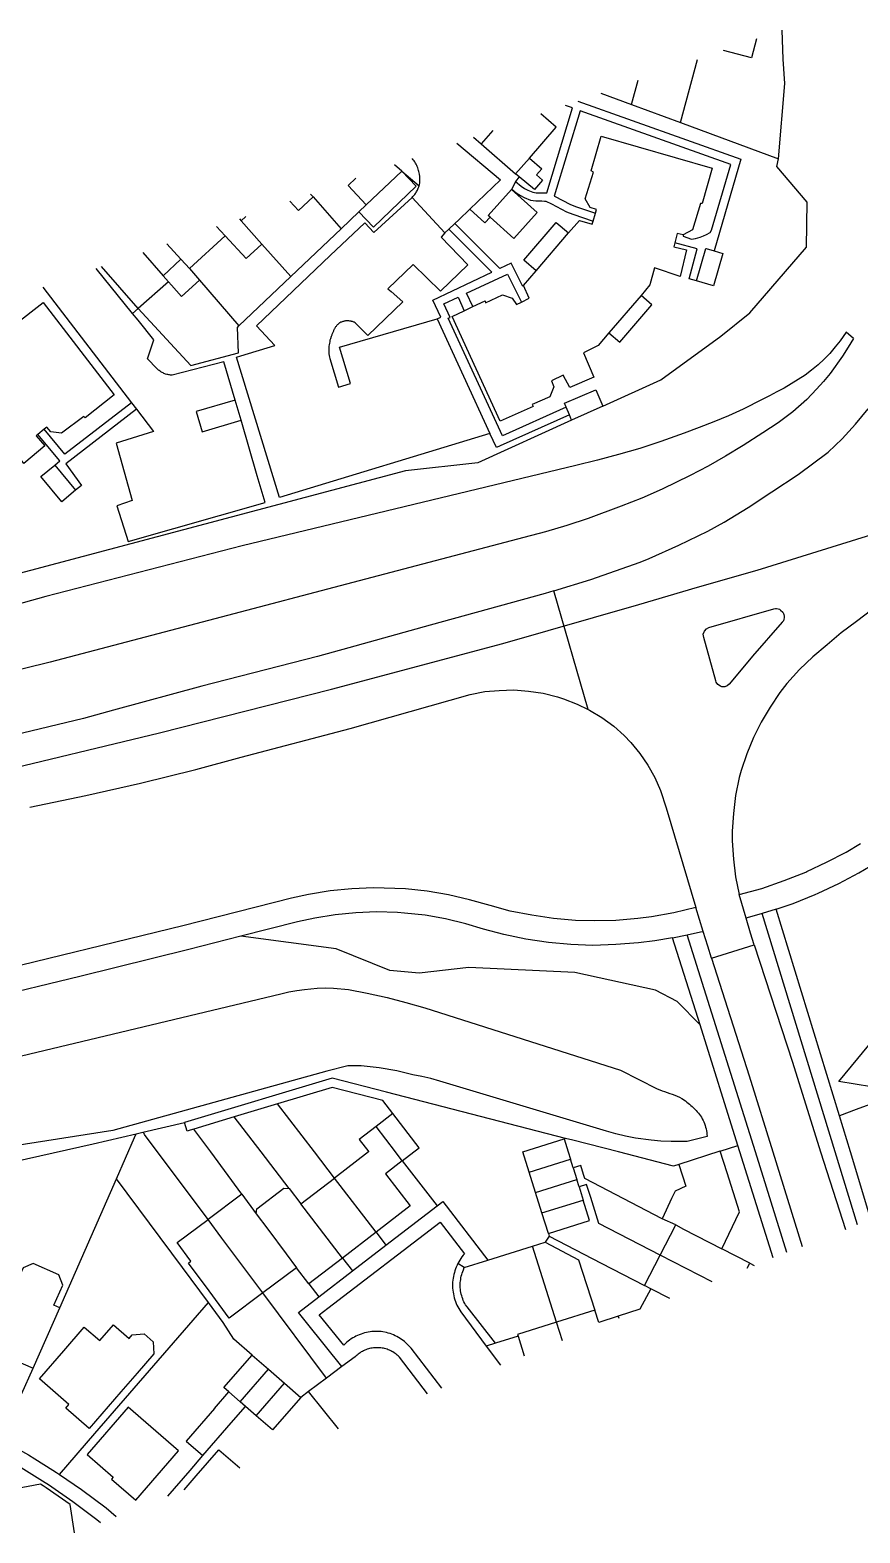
# Model space of a CAD drawing. Header units: millimetres. Extents: x 111502 to 977541, y 8702 to 1044108.
# Drawn here: x 975304.8 to 975406.7, y 473911.9 to 474096.3 of the extents above; entities that cross this region are included whole.
import ezdxf

# ---------------------------------------------------------------- set-up
doc = ezdxf.new("R2010")
doc.units = ezdxf.units.MM
doc.header["$LTSCALE"] = 0.25
doc.layers.add('X HVSS Site Background', color=8, linetype='Continuous')

# ---------------------------------------------------------------- blocks, each defined once
blk = doc.blocks.new('OS MAP')
at = {"layer": 'X HVSS Site Background'}
for points in [[(488769.7, 238492.55), (488830.45, 238500), (488839, 238501.05), (488874.25, 238506.05), (488909.4, 238511.55), (488940.2, 238516.8), (488970.95, 238522.45), (489000, 238528.25), (489001.6, 238528.55), (489060.15, 238541.35), (489081.35, 238546.35), (489102.5, 238551.45), (489123.6, 238556.8), (489144.65, 238562.4), (489161.35, 238567.2), (489168.55, 238569.3), (489175.85, 238571.4), (489196.65, 238577.85)], [(489150.91, 238568.87), (489155.45, 238570.25), (489161.5, 238572.4), (489162.6, 238572.85), (489166.25, 238574.45), (489169.8, 238576.2), (489171.8, 238577.3), (489174.75, 238579.1), (489177.65, 238581), (489180.9, 238583.15), (489184.6, 238585.9), (489186.3, 238587.5), (489187.95, 238589.3), (489189.5, 238591.2)], [(489178.47, 238621.9), (489179.28, 238631.12), (489179.08, 238634.11), (489178.92, 238637.68)], [(489175.8, 238636.6), (489175.18, 238634.27), (489171.74, 238635.19)], [(489166.46, 238626.34), (489168.53, 238634.07)], [(489160.45, 238628.56), (489161.25, 238631.54)], [(489146.18, 238619.1), (489146.88, 238618.54), (489147.31, 238618.26), (489147.7, 238618.04), (489148.32, 238617.78), (489148.75, 238617.72), (489149.44, 238617.72), (489149.78, 238617.71), (489150.03, 238617.7), (489153.18, 238628.13), (489152.32, 238628.44)], [(489153.84, 238628.97), (489173.88, 238621.82), (489170.59, 238610.58)], [(489156.68, 238629.96), (489160.45, 238628.56)], [(489160.45, 238628.56), (489166.46, 238626.34)], [(489147.91, 238621.98), (489151.19, 238625.75), (489149.3, 238627.39)], [(489166.8, 238612.54), (489166.78, 238612.38), (489167.8, 238612.03), (489168.28, 238612.09), (489168.89, 238612.28), (489169.27, 238612.42), (489169.64, 238612.58), (489170.09, 238612.86), (489170.28, 238613.11), (489172.64, 238621.19), (489154.14, 238627.79), (489150.96, 238617.3), (489151.06, 238617.26), (489152.87, 238616.3), (489153.58, 238616.05), (489156.01, 238615.2)], [(489166.46, 238626.34), (489178.47, 238621.9)], [(489141.05, 238624.52), (489141.98, 238623.71)], [(489143.4, 238625.34), (489141.98, 238623.71)], [(489156.01, 238615.2), (489156.15, 238615.67), (489155.36, 238615.9), (489154.75, 238616.98), (489155.76, 238620.26), (489155.48, 238620.39), (489156.7, 238624.67), (489170.34, 238620.74), (489169.13, 238616.4), (489168.91, 238616.41), (489167.92, 238613.15), (489166.8, 238612.54)], [(489138.99, 238623.81), (489144.36, 238619.32), (489140.57, 238615.69)], [(489141.98, 238623.71), (489146.21, 238620.03)], [(489132.25, 238620.37), (489131.34, 238621.15)], [(489134.36, 238618.57), (489134.37, 238618.59), (489134.4, 238618.74), (489134.43, 238618.9), (489134.44, 238619.06), (489134.45, 238619.22), (489134.45, 238619.39), (489134.45, 238619.55), (489134.43, 238619.71), (489134.4, 238619.99), (489134.37, 238620.15), (489134.34, 238620.31), (489134.3, 238620.46), (489134.25, 238620.62), (489134.2, 238620.77), (489134.14, 238620.92), (489134.07, 238621.07), (489134, 238621.22), (489133.92, 238621.36), (489133.84, 238621.5), (489133.75, 238621.63), (489133.65, 238621.76), (489133.55, 238621.89), (489133.53, 238621.91)], [(489146.21, 238620.03), (489147.91, 238621.98)], [(489147.91, 238621.98), (489149.42, 238620.67), (489148.76, 238619.91), (489149.52, 238619.26), (489148.54, 238618.13), (489146.66, 238619.66)], [(489156.9, 238591.52), (489164.04, 238594.76), (489171.4, 238600.1), (489174.95, 238602.97), (489181.94, 238611.05), (489182.02, 238616.55), (489178.28, 238620.92), (489178.47, 238621.9)], [(489127.87, 238616.23), (489125.64, 238618.59), (489126.61, 238619.5)], [(489126.98, 238615.38), (489128.77, 238613.51), (489134.01, 238618.53), (489132.25, 238620.37)], [(489127.87, 238616.23), (489132.25, 238620.37)], [(489132.25, 238620.37), (489134.36, 238618.57)], [(489146.18, 238619.1), (489145.73, 238618.17)], [(489146.66, 238619.66), (489146.18, 238619.1)], [(489146.66, 238619.66), (489146.21, 238620.03)], [(489143.06, 238588.19), (489117.2, 238580.31), (489111.93, 238597.53), (489112.49, 238597.7), (489116.64, 238598.98), (489114.39, 238601.38), (489123.45, 238610), (489127.71, 238614.04), (489128.82, 238612.84), (489133.49, 238617.15)], [(489118.49, 238616.68), (489119.54, 238615.55), (489121.34, 238617.2)], [(489121.02, 238617.56), (489121.34, 238617.2)], [(489121.34, 238617.2), (489124.78, 238613.27)], [(489133.49, 238617.15), (489133.58, 238617.24), (489133.67, 238617.32), (489133.75, 238617.42), (489133.83, 238617.51), (489133.9, 238617.61), (489133.97, 238617.72), (489134.04, 238617.82), (489134.1, 238617.93), (489134.16, 238618.04), (489134.21, 238618.15), (489134.26, 238618.27), (489134.32, 238618.43), (489134.36, 238618.57)], [(489137.52, 238612.78), (489133.49, 238617.15)], [(489143.1, 238614.71), (489142.86, 238614.93), (489145.71, 238618.12)], [(489145.73, 238618.17), (489145.71, 238618.12)], [(489145.71, 238618.12), (489148.86, 238615.3), (489146.01, 238612.11)], [(489145.73, 238618.17), (489146.29, 238617.72), (489146.79, 238617.4), (489147.25, 238617.14), (489148.04, 238616.8), (489148.68, 238616.71), (489149.43, 238616.71), (489149.74, 238616.7), (489149.84, 238616.7), (489149.94, 238616.67), (489150.61, 238616.35), (489152.47, 238615.37), (489153.24, 238615.1), (489155.72, 238614.23)], [(489124.78, 238613.27), (489126.98, 238615.38)], [(489126.98, 238615.38), (489127.87, 238616.23)], [(489140.57, 238615.69), (489139.23, 238614.41), (489138.74, 238613.95)], [(489140.57, 238615.69), (489142.44, 238614.04), (489143.1, 238614.71)], [(489110.54, 238612.45), (489109.5, 238613.56)], [(489112.29, 238614.53), (489112.52, 238614.28)], [(489112.52, 238614.28), (489113.08, 238614.8)], [(489112.52, 238614.28), (489115.06, 238611.42)], [(489138.74, 238613.95), (489138.01, 238613.25)], [(489147.19, 238606.34), (489147.09, 238606.22), (489145.66, 238609.07), (489144.28, 238608.42), (489138.74, 238613.95)], [(489146.01, 238612.11), (489143.1, 238614.71)], [(489148.73, 238608.13), (489147.21, 238609.43), (489151.2, 238614.08), (489152.72, 238612.78)], [(489152.72, 238612.78), (489154.04, 238614.32), (489155.61, 238613.85), (489155.72, 238614.23)], [(489155.72, 238614.23), (489156.01, 238615.2)], [(489106.18, 238608.41), (489110.54, 238612.45)], [(489110.54, 238612.45), (489113.14, 238609.65), (489115.06, 238611.42)], [(489118.61, 238607.43), (489124.78, 238613.27)], [(489137.52, 238612.78), (489137.09, 238612.26), (489140.33, 238608.86), (489137, 238605.63), (489133.65, 238608.92), (489130.53, 238605.94), (489130.94, 238605.58), (489132.36, 238604.34), (489128.08, 238600.21), (489126.5, 238601.77), (489126.4, 238601.82), (489126.33, 238601.85), (489126.25, 238601.88), (489126.17, 238601.9), (489126.08, 238601.93), (489126, 238601.95), (489125.92, 238601.96), (489125.84, 238601.97), (489125.75, 238601.98), (489125.67, 238601.99), (489125.58, 238601.99), (489125.5, 238601.99), (489125.41, 238601.98), (489125.33, 238601.98), (489125.25, 238601.96), (489125.16, 238601.95), (489125.08, 238601.93), (489125, 238601.91), (489124.92, 238601.88), (489124.84, 238601.85), (489124.76, 238601.82), (489124.63, 238601.76), (489124.56, 238601.71), (489124.5, 238601.66), (489124.43, 238601.61), (489124.37, 238601.56), (489124.32, 238601.5), (489124.26, 238601.44), (489124.21, 238601.38), (489124.16, 238601.31), (489124.11, 238601.25), (489124.06, 238601.18), (489124.02, 238601.1), (489123.98, 238601.03), (489123.94, 238600.96), (489123.9, 238600.88), (489123.86, 238600.8), (489123.83, 238600.72), (489123.79, 238600.64), (489123.76, 238600.56), (489123.73, 238600.48), (489123.69, 238600.4), (489123.66, 238600.32), (489123.63, 238600.24), (489123.6, 238600.16), (489123.57, 238600.08), (489123.48, 238599.81), (489123.42, 238599.63), (489123.38, 238599.44), (489123.34, 238599.26), (489123.31, 238599.07), (489123.29, 238598.88), (489123.27, 238598.69), (489123.27, 238598.51), (489123.27, 238598.32), (489123.28, 238598.13), (489123.29, 238597.94), (489123.32, 238597.75), (489123.35, 238597.56), (489123.39, 238597.38), (489124.45, 238593.85), (489125.93, 238594.3), (489124.58, 238598.78), (489136.56, 238602.23)], [(489136.56, 238602.23), (489137.04, 238602.45), (489136.03, 238604.55), (489143.31, 238607.97), (489138.01, 238613.25)], [(489138.01, 238613.25), (489137.52, 238612.78)], [(489148.73, 238608.13), (489152.72, 238612.78)], [(489165.76, 238611.58), (489165.63, 238611.09), (489167.21, 238610.72), (489166.4, 238607.46), (489163.25, 238608.49), (489162.71, 238606.4), (489161.61, 238605.12)], [(489166.8, 238612.54), (489166.06, 238612.72), (489165.76, 238611.58)], [(489168.42, 238606.92), (489167.51, 238607.16), (489168.5, 238610.85), (489165.76, 238611.58)], [(489100.43, 238610.4), (489102.94, 238607.53)], [(489103.38, 238611.43), (489105.12, 238609.55)], [(489115.06, 238611.42), (489118.61, 238607.43)], [(489168.42, 238606.92), (489169.57, 238610.88), (489169.62, 238610.86), (489170.59, 238610.58)], [(489170.59, 238610.58), (489171.65, 238610.27), (489170.5, 238606.31), (489168.42, 238606.92)], [(489099.19, 238602.9), (489094.73, 238608.42)], [(489099.88, 238603.51), (489095.38, 238608.65)], [(489105.12, 238609.55), (489102.94, 238607.53)], [(489105.12, 238609.55), (489105.13, 238609.54), (489106.18, 238608.41)], [(489106.18, 238608.41), (489107.4, 238607)], [(489147.19, 238606.34), (489148.73, 238608.13)], [(489088.15, 238606.14), (489099.06, 238591.95)], [(489103.61, 238606.77), (489099.88, 238603.51)], [(489102.94, 238607.53), (489103.61, 238606.77)], [(489107.4, 238607), (489105.18, 238604.99), (489103.97, 238606.37), (489103.61, 238606.77)], [(489107.4, 238607), (489112.24, 238601.4)], [(489112.24, 238601.4), (489118.61, 238607.43)], [(489140.97, 238603.74), (489140.19, 238605.39), (489145.2, 238607.74), (489146.92, 238604.29)], [(489146.92, 238604.29), (489147.88, 238604.77), (489147.19, 238606.34)], [(489081.49, 238596.58), (489082.4, 238597.27), (489081.9, 238597.93), (489082.05, 238599.17), (489084.82, 238601.22), (489084.67, 238601.5), (489088.22, 238604.24), (489096.93, 238592.91), (489093.35, 238590.11), (489093.18, 238590.25), (489090.44, 238588.2), (489089.16, 238588.38), (489088.67, 238588.96), (489088.33, 238588.69)], [(489152.42, 238591.39), (489144.61, 238587.9), (489137.94, 238602.32), (489138.17, 238602.42), (489137.38, 238604.07), (489139.14, 238604.89), (489139.91, 238603.24)], [(489140.97, 238603.74), (489142.47, 238604.45), (489142.51, 238604.22), (489144.62, 238605.21), (489145.8, 238604.8), (489146.32, 238603.99), (489146.92, 238604.29)], [(489157.67, 238600.51), (489159, 238599.37), (489162.94, 238603.98), (489161.61, 238605.12)], [(489161.61, 238605.12), (489157.67, 238600.51)], [(489099.19, 238602.9), (489099.88, 238603.51)], [(489111.77, 238592.28), (489110.39, 238596.98), (489104.06, 238595.33), (489103.95, 238595.33), (489103.84, 238595.34), (489103.73, 238595.36), (489103.62, 238595.37), (489103.51, 238595.4), (489103.4, 238595.42), (489103.24, 238595.47), (489103.14, 238595.51), (489103.03, 238595.55), (489102.93, 238595.6), (489102.83, 238595.65), (489102.73, 238595.7), (489102.64, 238595.76), (489102.55, 238595.82), (489102.46, 238595.89), (489102.37, 238595.96), (489102.29, 238596.03), (489102.16, 238596.16), (489101.03, 238597.33), (489101.78, 238599.68), (489099.85, 238602.08), (489099.19, 238602.9)], [(489099.88, 238603.51), (489106.33, 238596.52), (489112.2, 238598.09), (489112.05, 238601.18), (489112.24, 238601.4)], [(489157.67, 238600.51), (489156.36, 238598.98), (489154.53, 238598.09), (489155.81, 238595.09), (489152.85, 238593.83), (489152.06, 238595.33), (489150.6, 238594.62), (489150.91, 238593.89), (489150.41, 238592.66), (489148.23, 238591.72), (489148.35, 238591.5), (489144.33, 238589.7), (489138.4, 238602.53), (489139.91, 238603.24)], [(489139.91, 238603.24), (489140.97, 238603.74)], [(489187.7, 238599.85), (489186.8, 238600.6), (489186.05, 238599.55), (489185.45, 238598.8), (489184.8, 238598), (489184.1, 238597.3), (489183.35, 238596.6), (489182.55, 238595.95), (489181.75, 238595.35), (489180.05, 238594.25), (489179.2, 238593.75), (489178.3, 238593.3), (489177.4, 238592.8), (489176.5, 238592.35), (489174.15, 238591.15), (489172.35, 238590.35), (489170.55, 238589.6), (489168.75, 238588.9), (489166.9, 238588.2), (489164.05, 238587.2), (489161.45, 238586.35), (489158.85, 238585.6), (489156.25, 238584.9), (489153.6, 238584.25), (489112.65, 238574.4), (489088.55, 238568.15), (489053.5, 238558.4)], [(489136.56, 238602.23), (489143.06, 238588.19)], [(489187.7, 238599.85), (489187.05, 238598.75), (489186.35, 238597.65), (489184.85, 238595.55), (489184, 238594.55), (489183.15, 238593.6), (489181.95, 238592.35), (489180.25, 238590.85), (489178.45, 238589.5), (489176.55, 238588.25), (489174.15, 238586.7), (489172, 238585.4), (489169.85, 238584.15), (489167.65, 238583), (489164.2, 238581.35), (489161.7, 238580.25), (489159.15, 238579.25), (489155.1, 238577.75), (489152.5, 238576.9), (489149.9, 238576.1), (489147.2, 238575.4), (489089.05, 238560.1), (489031.75, 238546)], [(489152.42, 238591.39), (489152.21, 238591.9), (489156.06, 238593.52), (489156.9, 238591.52)], [(489099.06, 238591.95), (489090.86, 238585.64), (489088.33, 238588.69)], [(489099.06, 238591.95), (489099.68, 238591.14)], [(489111.77, 238592.28), (489106.98, 238590.87), (489107.71, 238588.38), (489112.5, 238589.79)], [(489112.5, 238589.79), (489111.77, 238592.28)], [(489152.81, 238590.45), (489152.42, 238591.39)], [(489156.9, 238591.52), (489153.09, 238589.79)], [(489153.09, 238589.79), (489141.59, 238584.57), (489132.69, 238583.6), (489080.76, 238569.81), (489066.09, 238566.61), (489059.92, 238564.82)], [(489099.68, 238591.14), (489090.97, 238584.45), (489092.91, 238581.81), (489092.17, 238581.2)], [(489099.68, 238591.14), (489101.77, 238588.42), (489097.15, 238586.98), (489099.15, 238579.93), (489097.26, 238579.31), (489098.64, 238574.92), (489115.48, 238579.72), (489114.49, 238582.97), (489112.5, 238589.79)], [(489152.81, 238590.45), (489144.32, 238586.66), (489143.86, 238586.46), (489143.06, 238588.19)], [(489153.09, 238589.79), (489152.81, 238590.45)], [(489087.54, 238588.06), (489087.35, 238587.9), (489088.41, 238586.65), (489085.81, 238584.5), (489083.87, 238587.21), (489082.18, 238585.85), (489072.6, 238583.62), (489070.59, 238584), (489069.84, 238580.8), (489066.69, 238581.54), (489066.94, 238583.23), (489066.67, 238583.28)], [(489088.33, 238588.69), (489087.54, 238588.06)], [(489089.62, 238584.28), (489090.24, 238584.8), (489087.54, 238588.06)], [(489092.17, 238581.2), (489090.48, 238579.8), (489087.93, 238582.88), (489089.62, 238584.28)], [(489089.62, 238584.28), (489092.17, 238581.2)], [(489173.65, 238531.6), (489176.45, 238532.35), (489179.2, 238533.3), (489181.85, 238534.35), (489181.95, 238534.4), (489184.4, 238535.55), (489186.8, 238536.8), (489188.55, 238537.85)], [(489189.95, 238566.55), (489188.05, 238565.1), (489186.2, 238563.7), (489184.45, 238562.25), (489182.7, 238560.75), (489181.05, 238559.2), (489179.5, 238557.5), (489178.65, 238556.4), (489177.45, 238554.6), (489176.35, 238552.75), (489175.4, 238550.85), (489174.6, 238548.85), (489173.9, 238546.8), (489173.65, 238545.95), (489173.2, 238543.75), (489172.95, 238541.55), (489172.8, 238539.35), (489172.8, 238538.2), (489172.95, 238535.95), (489173.2, 238533.75), (489173.65, 238531.6)], [(489178.22, 238529.8), (489180.3, 238530.5), (489183, 238531.6), (489183.35, 238531.75), (489185.9, 238532.95), (489188.35, 238534.25), (489190.45, 238535.5)], [(489150.91, 238568.87), (489149.85, 238568.55), (489135.7, 238564.65), (489125.75, 238561.85), (489121.9, 238560.8), (489107.7, 238557.15), (489096.85, 238554.2), (489093.15, 238553.2), (489070.8, 238547.85), (489048.4, 238542.6), (489047.82, 238542.47)], [(489155.11, 238554.29), (489150.91, 238568.87)], [(489178.95, 238565), (489175.3, 238560.85), (489175.15, 238560.65), (489172.45, 238557.4), (489172.2, 238557.2), (489171.9, 238557.1), (489171.55, 238557.1), (489171.35, 238557.15), (489171.05, 238557.35), (489170.85, 238557.65), (489170.8, 238557.8), (489169.3, 238563.15), (489169.25, 238563.55), (489169.4, 238563.9), (489169.65, 238564.2), (489169.95, 238564.35), (489177.9, 238566.65), (489178.1, 238566.7), (489178.25, 238566.7), (489178.45, 238566.65), (489178.6, 238566.6), (489178.75, 238566.5), (489179, 238566.25), (489179.1, 238566.1), (489179.15, 238565.95), (489179.2, 238565.75), (489179.2, 238565.55), (489179.15, 238565.4), (489179.1, 238565.2), (489178.95, 238565)], [(489185.9, 238508.65), (489197.15, 238522.25), (489209.4, 238537.4), (489210.45, 238538.5), (489212.65, 238540.6), (489214.2, 238541.9), (489215.8, 238543.1), (489217.4, 238544.2), (489220.6, 238546.15), (489224.1, 238548.05), (489225.9, 238548.9), (489228.4, 238550), (489238.2, 238553.8), (489239.95, 238554.5), (489241.7, 238555.1), (489243.55, 238555.7), (489246.7, 238556.55), (489250, 238557.25), (489254.6, 238558.15), (489258.8, 238558.9), (489273.15, 238562)], [(489273.15, 238562), (489273.6, 238560.65), (489262.85, 238556.8), (489244.4, 238549.65), (489225.8, 238541.85), (489224.4, 238541.15), (489223.05, 238540.4), (489221.7, 238539.6), (489220.4, 238538.8), (489219.1, 238537.9), (489217.7, 238536.85), (489215.3, 238534.85), (489214.15, 238533.8), (489213.05, 238532.7), (489211.6, 238531.1), (489194.4, 238510.95), (489193.1, 238509.3), (489191.9, 238507.65), (489185.9, 238508.65)], [(489086.55, 238542.3), (489093.45, 238543.75), (489100.15, 238545.25), (489106.95, 238546.95), (489112.5, 238548.45), (489125.9, 238551.95), (489140.65, 238556.15), (489142.45, 238556.5), (489144.2, 238556.65), (489146, 238556.7), (489147.8, 238556.55), (489149.6, 238556.3), (489151.35, 238555.85), (489152.1, 238555.6), (489153.75, 238554.95), (489155.11, 238554.29)], [(489155.11, 238554.29), (489155.3, 238554.2), (489156.8, 238553.3), (489158.25, 238552.25), (489159.55, 238551.1), (489160.35, 238550.25), (489161.45, 238548.9), (489162.45, 238547.45), (489163.3, 238545.95), (489164, 238544.35), (489164.7, 238542.25), (489168.35, 238530)], [(489168.35, 238530), (489165.65, 238529.35), (489162.9, 238528.85), (489161.2, 238528.65), (489158.5, 238528.4), (489155.85, 238528.35), (489153.55, 238528.4), (489150.85, 238528.65), (489148.2, 238529.05), (489145.55, 238529.55), (489143.1, 238530.25), (489140.55, 238530.95), (489137.95, 238531.55), (489135.35, 238532), (489132.7, 238532.3), (489131.4, 238532.35), (489128.75, 238532.4), (489126.1, 238532.3), (489123.45, 238532.05), (489120.8, 238531.6), (489118.7, 238531.15), (489105.35, 238527.75), (489080.45, 238521.7)], [(489174.5, 238528.7), (489173.65, 238531.6)], [(489165.48, 238526.29), (489163.3, 238525.9), (489161.3, 238525.65), (489158.5, 238525.45), (489155.7, 238525.35), (489153, 238525.45), (489150.25, 238525.7), (489147.45, 238526.1), (489144.75, 238526.7), (489142.25, 238527.35), (489140.1, 238528), (489137.6, 238528.6), (489135.1, 238529.05), (489132.55, 238529.3), (489131.7, 238529.4), (489129.15, 238529.45), (489126.6, 238529.35), (489124.05, 238529.1), (489121.55, 238528.7), (489119.45, 238528.25), (489112.47, 238526.47)], [(489169.25, 238527.05), (489168.35, 238530)], [(489176.5, 238529.27), (489174.65, 238528.75), (489174.5, 238528.7)], [(489175.5, 238525.4), (489175.05, 238526.85), (489174.5, 238528.7)], [(489178.22, 238529.8), (489176.5, 238529.27)], [(489188.17, 238491.07), (489185.44, 238500), (489176.5, 238529.27)], [(489185.97, 238504.43), (489178.22, 238529.8)], [(489167.26, 238526.65), (489168.9, 238527), (489169.25, 238527.05)], [(489170.25, 238523.8), (489169.8, 238525.25), (489169.25, 238527.05)], [(489112.47, 238526.47), (489106.1, 238524.85), (489092.7, 238521.55), (489081.15, 238518.75)], [(489168.85, 238515.61), (489166.03, 238518.45), (489163.37, 238519.86), (489153.49, 238522.02), (489140.48, 238522.64), (489134.37, 238521.95), (489130.78, 238522.25), (489124.18, 238524.92), (489112.47, 238526.47)], [(489165.48, 238526.29), (489167.26, 238526.65)], [(489168.85, 238515.61), (489165.48, 238526.29)], [(489179.53, 238487.67), (489175.65, 238500), (489167.26, 238526.65)], [(489170.25, 238523.8), (489175.5, 238525.4)], [(489175.5, 238525.4), (489180.21, 238511.02), (489183.65, 238500), (489186.7, 238490.49)], [(489170.25, 238523.8), (489174.87, 238509.35), (489177.79, 238500), (489181.41, 238488.41)], [(489208.15, 238521.45), (489205.15, 238517.99), (489202.97, 238515.47), (489196.89, 238508.45), (489188.03, 238505.19)], [(489048, 238502.85), (489117.4, 238519.4), (489118.35, 238519.65), (489119.35, 238519.8), (489120.3, 238519.95), (489121.85, 238520.1), (489122.85, 238520.15), (489123.85, 238520.1), (489125.7, 238519.95), (489128, 238519.5), (489130.45, 238518.95), (489132.75, 238518.35), (489135.05, 238517.7), (489159.1, 238510.05), (489163.6, 238507.76), (489163.9, 238507.63), (489164.2, 238507.51), (489164.51, 238507.4), (489164.82, 238507.29), (489165.13, 238507.19), (489165.44, 238507.08), (489165.74, 238506.96), (489166.04, 238506.84), (489166.33, 238506.71), (489166.62, 238506.55), (489167.07, 238506.26), (489167.24, 238506.12), (489167.41, 238505.99), (489167.58, 238505.85), (489167.74, 238505.71), (489167.9, 238505.56), (489168.06, 238505.41), (489168.22, 238505.26), (489168.36, 238505.1), (489168.51, 238504.94), (489168.65, 238504.77), (489168.78, 238504.6), (489168.9, 238504.43), (489169.02, 238504.25), (489169.13, 238504.06), (489169.23, 238503.88), (489169.32, 238503.68), (489169.4, 238503.49), (489169.48, 238503.24), (489169.54, 238503.04), (489169.59, 238502.83), (489169.63, 238502.61), (489169.67, 238502.4), (489169.69, 238502.19), (489169.71, 238501.89)], [(489173.51, 238500.8), (489168.85, 238515.61)], [(489169.71, 238501.89), (489167.29, 238501.28), (489165.29, 238501.27), (489164.06, 238501.33), (489162.84, 238501.44), (489160.93, 238501.7), (489159.72, 238501.94), (489158.53, 238502.22), (489157.35, 238502.55), (489136.9, 238508.7), (489135.8, 238509), (489134.7, 238509.25), (489133.6, 238509.45), (489131.63, 238509.97), (489129.45, 238510.33), (489127.26, 238510.57), (489126.24, 238510.58), (489125.59, 238510.55), (489123.02, 238509.91), (489096.77, 238502.65), (489083.93, 238500.61)], [(489152.35, 238501.67), (489130.35, 238507.34), (489123.68, 238509.06), (489105.95, 238503.73), (489105.57, 238503.62)], [(489131.14, 238504.7), (489129.9, 238506.32), (489123.7, 238507.92), (489116.97, 238505.89)], [(489116.97, 238505.89), (489111.67, 238504.3)], [(489123.96, 238496.8), (489121.5, 238500), (489116.97, 238505.89)], [(489131.14, 238504.7), (489129.08, 238503.12)], [(489132.3, 238498.92), (489133.72, 238500), (489134.37, 238500.5), (489131.14, 238504.7)], [(489188.03, 238505.19), (489185.97, 238504.43)], [(489100.46, 238502.42), (489105.57, 238503.62)], [(489106.7, 238502.8), (489106.26, 238502.67), (489105.88, 238502.56), (489105.57, 238503.62)], [(489111.67, 238504.3), (489106.7, 238502.8)], [(489112.6, 238494.8), (489108.77, 238500), (489106.7, 238502.8)], [(489118.42, 238495.5), (489114.97, 238500), (489111.67, 238504.3)], [(489129.08, 238503.12), (489127.01, 238501.54), (489128.17, 238500.03), (489128.13, 238500), (489123.96, 238496.8)], [(489132.3, 238498.92), (489131.47, 238500), (489129.08, 238503.12)], [(489189.84, 238491.73), (489187.32, 238500), (489185.97, 238504.43)], [(489077.9, 238496.9), (489082.86, 238498.41), (489094.35, 238500.98), (489099.62, 238502.22)], [(489097.2, 238496.72), (489099.43, 238501.78), (489099.62, 238502.22)], [(489099.62, 238502.22), (489100.46, 238502.42)], [(489108.45, 238491.71), (489100.66, 238502.15), (489100.59, 238502.25), (489100.46, 238502.42)], [(489147.88, 238497.53), (489147.11, 238500), (489147.1, 238500.03), (489152.16, 238501.61)], [(489152.35, 238501.67), (489152.16, 238501.61)], [(489152.16, 238501.61), (489152.66, 238500), (489152.94, 238499.11)], [(489166.26, 238498.48), (489165.6, 238498.26), (489158.85, 238500), (489153.23, 238501.45), (489152.35, 238501.67)], [(489147.88, 238497.53), (489152.94, 238499.11)], [(489153.28, 238498.04), (489152.94, 238499.11)], [(489171.31, 238500.1), (489171.3, 238500.09), (489166.26, 238498.48)], [(489171.31, 238500.1), (489171.32, 238500.1), (489173.51, 238500.8)], [(489171.55, 238488.12), (489173.7, 238492.66), (489172.17, 238497.43), (489171.31, 238500.1)], [(489177.85, 238487.01), (489173.76, 238500), (489173.51, 238500.8)], [(489132.3, 238498.92), (489130.24, 238497.33), (489133.28, 238493.37), (489129.08, 238490.14)], [(489132.3, 238498.92), (489136.56, 238493.37)], [(489148.67, 238495.02), (489147.88, 238497.53)], [(489164.19, 238491.78), (489154.69, 238496.76), (489154.54, 238497.25), (489154.2, 238498.33), (489153.28, 238498.04)], [(489153.28, 238498.04), (489153.73, 238496.6)], [(489166.26, 238498.48), (489166.27, 238498.47), (489167.12, 238495.81), (489165.8, 238495.19), (489165.37, 238494.28), (489164.24, 238491.88), (489164.19, 238491.78)], [(489090.23, 238480.88), (489097.2, 238496.72)], [(489108.5, 238481.52), (489105.31, 238485.81), (489097.2, 238496.72)], [(489114.37, 238492.42), (489114.45, 238493.02), (489117.74, 238495.54), (489118.42, 238495.5)], [(489118.42, 238495.5), (489119.85, 238493.64)], [(489119.85, 238493.64), (489123.96, 238496.8)], [(489129.08, 238490.14), (489123.96, 238496.8)], [(489148.67, 238495.02), (489153.73, 238496.6)], [(489154, 238495.72), (489153.73, 238496.6)], [(489163.97, 238487.33), (489156.42, 238491.23), (489155.44, 238494.39), (489154.93, 238496.01), (489154, 238495.72)], [(489154, 238495.72), (489154.51, 238494.1)], [(489112.6, 238494.8), (489108.45, 238491.71)], [(489112.6, 238494.8), (489114.37, 238492.42)], [(489124.96, 238486.98), (489119.85, 238493.64)], [(489136.56, 238493.37), (489137.27, 238493.92), (489142.8, 238486.71)], [(489149.45, 238492.52), (489148.67, 238495.02)], [(489149.45, 238492.52), (489154.51, 238494.1)], [(489150.23, 238490.01), (489155.29, 238491.59), (489154.51, 238494.1)], [(489115.18, 238482.69), (489111.04, 238479.61), (489108.57, 238482.94), (489106.03, 238486.35), (489106.35, 238486.59), (489104.64, 238488.88), (489108.45, 238491.71)], [(489115.18, 238482.69), (489110.16, 238489.42), (489108.45, 238491.71)], [(489114.37, 238492.42), (489115.78, 238490.52), (489118.02, 238487.49), (489119.31, 238485.76)], [(489130.29, 238488.56), (489136.56, 238493.37)], [(489150.23, 238490.01), (489149.45, 238492.52)], [(489165.89, 238491.04), (489164.19, 238491.78)], [(489137.16, 238471), (489133.37, 238475.92), (489133.22, 238476.09), (489133.07, 238476.26), (489132.91, 238476.42), (489132.74, 238476.58), (489132.57, 238476.73), (489132.39, 238476.87), (489132.21, 238477), (489132.02, 238477.12), (489131.83, 238477.24), (489131.63, 238477.35), (489131.42, 238477.45), (489131.22, 238477.54), (489131, 238477.63), (489130.79, 238477.71), (489130.57, 238477.77), (489130.35, 238477.83), (489129.92, 238477.92), (489129.69, 238477.95), (489129.47, 238477.97), (489129.24, 238477.98), (489129.01, 238477.98), (489128.79, 238477.97), (489128.56, 238477.95), (489128.34, 238477.92), (489128.11, 238477.89), (489127.89, 238477.84), (489127.67, 238477.79), (489127.45, 238477.72), (489127.23, 238477.65), (489127.02, 238477.57), (489126.81, 238477.48), (489126.61, 238477.39), (489126.41, 238477.28), (489126.21, 238477.17), (489126.02, 238477.05), (489125.83, 238476.92), (489125.65, 238476.78), (489125.47, 238476.64), (489125.31, 238476.49), (489125.1, 238476.28), (489122.1, 238480.01), (489123.15, 238480.81), (489136.94, 238491.39), (489139.93, 238487.5), (489139.77, 238487.32), (489139.62, 238487.13), (489139.49, 238486.94), (489139.36, 238486.73), (489139.23, 238486.53), (489139.12, 238486.32)], [(489129.08, 238490.14), (489124.96, 238486.98)], [(489129.08, 238490.14), (489130.29, 238488.56)], [(489150.23, 238490.01), (489150.35, 238489.65)], [(489163.97, 238487.33), (489165.89, 238491.04)], [(489165.89, 238491.04), (489166.84, 238490.53), (489171.55, 238488.12)], [(489126.18, 238485.4), (489130.29, 238488.56)], [(489142.8, 238486.71), (489148.29, 238488.44)], [(489148.29, 238488.44), (489149.82, 238488.91)], [(489151.23, 238479.1), (489148.29, 238488.44)], [(489150.35, 238489.65), (489149.82, 238488.91)], [(489149.82, 238488.91), (489153.95, 238486.78), (489155.95, 238480.59)], [(489150.35, 238489.65), (489156.72, 238486.36), (489162.05, 238483.61)], [(489174.95, 238486.36), (489171.55, 238488.12)], [(489090.23, 238480.88), (489089.52, 238481.19), (489090.6, 238483.64), (489090.14, 238484.92), (489086.98, 238486.31), (489085.74, 238485.78), (489084.66, 238483.33), (489082.63, 238484.23), (489079.49, 238477.09), (489083.43, 238475.36), (489083.31, 238475.08), (489086.97, 238473.47)], [(489124.96, 238486.98), (489120.84, 238483.82)], [(489124.96, 238486.98), (489126.18, 238485.4)], [(489139.12, 238486.32), (489139.02, 238486.1), (489138.92, 238485.88), (489138.83, 238485.66), (489138.76, 238485.43), (489138.69, 238485.2), (489138.63, 238484.97), (489138.58, 238484.73), (489138.54, 238484.5), (489138.51, 238484.26), (489138.48, 238484.02), (489138.47, 238483.78), (489138.47, 238483.54), (489138.48, 238483.28), (489138.5, 238483.04), (489138.53, 238482.81), (489138.57, 238482.57), (489138.62, 238482.34), (489138.68, 238482.1), (489138.75, 238481.87), (489138.83, 238481.65), (489138.92, 238481.42), (489139.01, 238481.2), (489139.12, 238480.99), (489139.23, 238480.78), (489139.36, 238480.57), (489139.49, 238480.37), (489142.6, 238476.18)], [(489139.9, 238485.8), (489139.12, 238486.32)], [(489139.9, 238485.8), (489142.8, 238486.71)], [(489162.05, 238483.61), (489163.97, 238487.33)], [(489170.33, 238484.05), (489163.97, 238487.33)], [(489174.63, 238485.74), (489174.95, 238486.36)], [(489174.95, 238486.36), (489175.49, 238486.08)], [(489119.31, 238485.76), (489115.18, 238482.69)], [(489120.84, 238483.82), (489119.31, 238485.76)], [(489122.06, 238482.23), (489126.18, 238485.4)], [(489143.74, 238476.54), (489140.28, 238480.98), (489140.06, 238481.22), (489139.96, 238481.42), (489139.87, 238481.6), (489139.79, 238481.78), (489139.71, 238481.97), (489139.65, 238482.16), (489139.59, 238482.35), (489139.54, 238482.55), (489139.5, 238482.75), (489139.46, 238482.95), (489139.44, 238483.14), (489139.42, 238483.34), (489139.41, 238483.56), (489139.41, 238483.76), (489139.42, 238483.96), (489139.44, 238484.16), (489139.47, 238484.36), (489139.5, 238484.56), (489139.54, 238484.75), (489139.59, 238484.95), (489139.65, 238485.14), (489139.72, 238485.33), (489139.8, 238485.54), (489139.9, 238485.8)], [(489122.98, 238472.23), (489115.18, 238482.69)], [(489120.84, 238483.82), (489122.06, 238482.23)], [(489162.8, 238483.22), (489161.48, 238480.69), (489158.82, 238479.83)], [(489162.8, 238483.22), (489162.05, 238483.61)], [(489165.15, 238482.01), (489162.8, 238483.22)], [(489086.97, 238473.47), (489090.23, 238480.88)], [(489090.21, 238460.43), (489094.56, 238465.45), (489108.5, 238481.52)], [(489113.87, 238475.07), (489111.61, 238477.04), (489110.32, 238479.07), (489108.5, 238481.52)], [(489124.89, 238473.66), (489120.7, 238478.88), (489119.56, 238480.3), (489122.06, 238482.23)], [(489155.95, 238480.59), (489151.23, 238479.1)], [(489158.82, 238479.83), (489156.44, 238479.06), (489155.95, 238480.59)], [(489101.8, 238475.24), (489099.74, 238472.87), (489097.73, 238470.55), (489093.84, 238466.07), (489090.97, 238468.57), (489091.37, 238469.02), (489087.74, 238472.17), (489090.73, 238475.61), (489093.25, 238478.51), (489095.17, 238476.84), (489096.84, 238478.77), (489098.75, 238477.11), (489099.14, 238477.56), (489100.6, 238477.67), (489101.72, 238476.7), (489101.8, 238475.24)], [(489151.23, 238479.1), (489146.45, 238477.6), (489146.51, 238477.41)], [(489151.95, 238476.82), (489151.23, 238479.1)], [(489158.91, 238479.55), (489158.82, 238479.83)], [(489146.51, 238477.41), (489143.74, 238476.54)], [(489146.51, 238477.41), (489147.28, 238474.98)], [(489111, 238470.55), (489110.39, 238471.08), (489113.87, 238475.07)], [(489113.87, 238475.07), (489115.86, 238473.34)], [(489135.41, 238470.31), (489131.94, 238474.82), (489131.78, 238474.98), (489131.66, 238475.08), (489131.54, 238475.18), (489131.41, 238475.27), (489131.28, 238475.36), (489131.14, 238475.45), (489131.01, 238475.52), (489130.87, 238475.6), (489130.72, 238475.66), (489130.58, 238475.72), (489130.43, 238475.78), (489130.28, 238475.82), (489130.12, 238475.87), (489129.97, 238475.9), (489129.81, 238475.93), (489129.66, 238475.95), (489129.5, 238475.97), (489129.22, 238475.98), (489129.06, 238475.98), (489128.91, 238475.97), (489128.75, 238475.95), (489128.59, 238475.93), (489128.44, 238475.9), (489128.28, 238475.86), (489128.13, 238475.82), (489127.98, 238475.78), (489127.83, 238475.72), (489127.68, 238475.66), (489127.54, 238475.6), (489127.4, 238475.52), (489127.26, 238475.45), (489127.13, 238475.36), (489126.99, 238475.28), (489126.87, 238475.18), (489126.74, 238475.08), (489126.62, 238474.98), (489126.51, 238474.87), (489124.89, 238473.66)], [(489143.74, 238476.54), (489142.6, 238476.18)], [(489142.6, 238476.18), (489144.35, 238473.82)], [(489085.55, 238470.26), (489086.97, 238473.47)], [(489112.38, 238469.35), (489115.86, 238473.34)], [(489115.86, 238473.34), (489117.84, 238471.61)], [(489124.89, 238473.66), (489122.98, 238472.23)], [(489114.36, 238467.62), (489117.84, 238471.61)], [(489117.84, 238471.61), (489119.83, 238469.88)], [(489122.98, 238472.23), (489120.79, 238470.6)], [(489109.23, 238468.5), (489111, 238470.55)], [(489111, 238470.55), (489112.38, 238469.35)], [(489119.83, 238469.88), (489116.35, 238465.89), (489114.36, 238467.62)], [(489120.79, 238470.6), (489119.83, 238469.88)], [(489124.46, 238466), (489120.79, 238470.6)], [(489066.97, 238468.59), (489067.07, 238469), (489072.66, 238467.28), (489076.88, 238465.62), (489080.24, 238464.09), (489082.41, 238462.99), (489085.49, 238461.27), (489088.46, 238459.43), (489088.85, 238459.18), (489091.86, 238457.11), (489094.8, 238454.89), (489095.26, 238454.51)], [(489092.04, 238453.24), (489091.5, 238456.75), (489088.57, 238458.76), (489088.19, 238459.01), (489087.87, 238459.21), (489084.18, 238458.55), (489083.97, 238458.68), (489081, 238460.34), (489078.94, 238461.39), (489075.71, 238462.86), (489072.4, 238464.16), (489069.03, 238465.29), (489068.81, 238465.35), (489066.97, 238468.59)], [(489093.59, 238462.85), (489096.81, 238460.08), (489096.61, 238459.85), (489099.6, 238457.27), (489104.83, 238463.32), (489098.63, 238468.68), (489093.59, 238462.85)], [(489109.23, 238468.5), (489105.77, 238464.49), (489107.81, 238462.73)], [(489111.27, 238466.74), (489113.04, 238468.78)], [(489113.04, 238468.78), (489112.38, 238469.35)], [(489114.36, 238467.62), (489113.04, 238468.78)], [(489107.81, 238462.73), (489111.27, 238466.74)], [(489081.03, 238465.71), (489083.09, 238464.66), (489083.26, 238464.57), (489086.41, 238462.82), (489087.19, 238462.34)], [(489087.19, 238462.34), (489089.41, 238460.96), (489089.84, 238460.68), (489090.21, 238460.43)], [(489103.52, 238457.76), (489106.24, 238460.91), (489107.81, 238462.73)], [(489105.52, 238458.54), (489107, 238460.26), (489109.77, 238463.46), (489112.35, 238461.23)], [(489090.21, 238460.43), (489092.92, 238458.57), (489095.92, 238456.31), (489097.18, 238455.26)]]:
    blk.add_lwpolyline(points, dxfattribs=at)

msp = doc.modelspace()

# ---------------------------------------------------------------- block references
at = {"lineweight": 0}
msp.add_blockref('OS MAP', (486218.2, 235458.61), dxfattribs=at)

doc.saveas('drawing.dxf')
